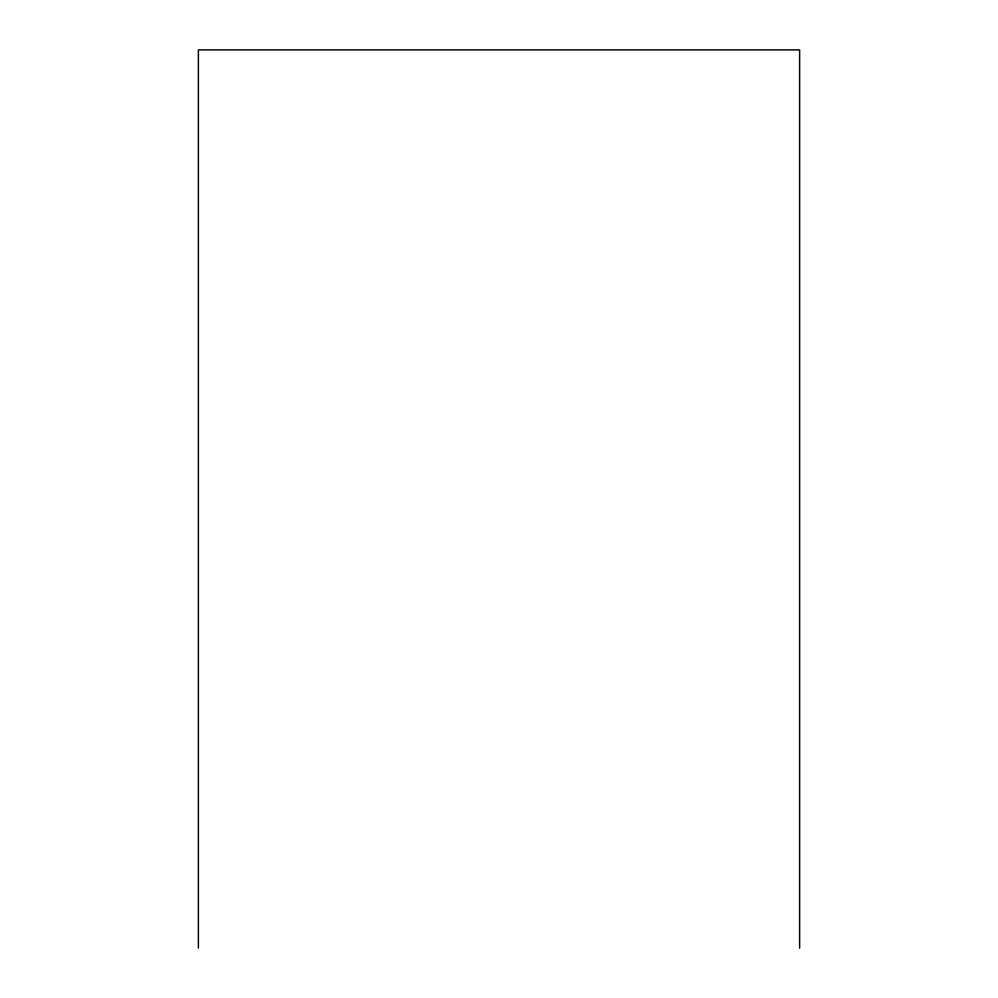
<?xml version="1.0" encoding="UTF-8"?>
<svg xmlns="http://www.w3.org/2000/svg" width="998" height="998" viewBox="0 0 998 998"><rect width="100%" height="100%" fill="white"/><g stroke="black" fill="none" stroke-linecap="round" stroke-linejoin="round"><path stroke-width="1.5" d="M799.623 948.1L799.623 49.9L198.377 49.9L198.377 948.1"/></g></svg>
